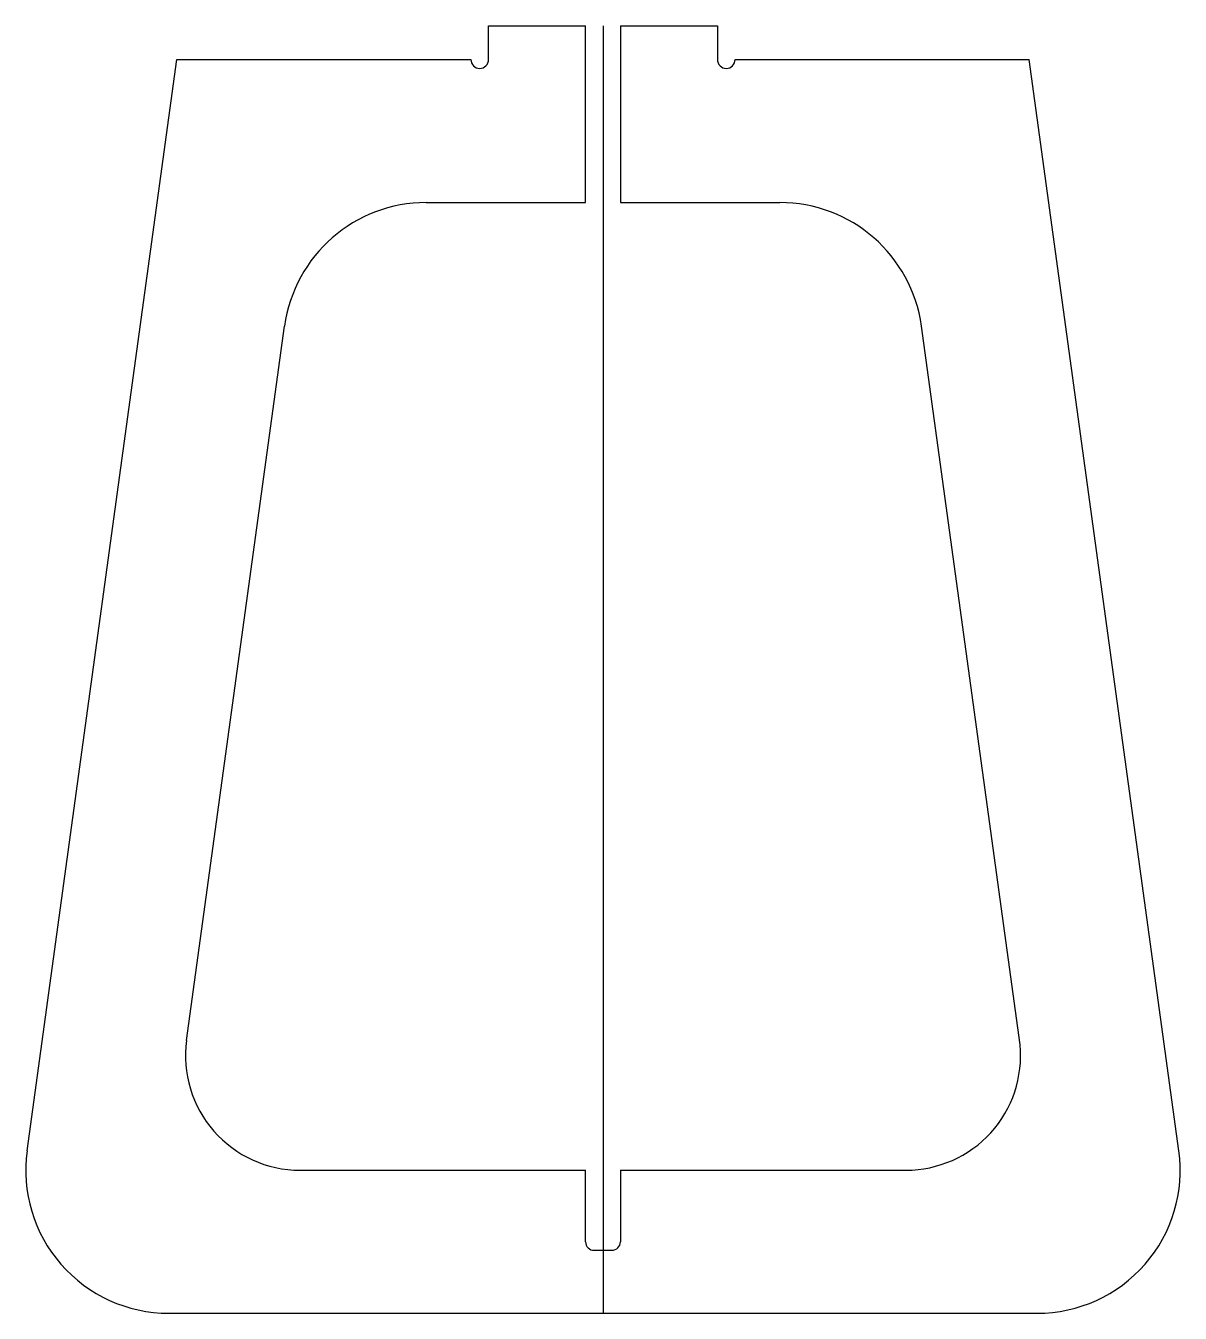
# Model space of a CAD drawing. Header units: millimetres. Extents: x 36 to 439, y -456 to -6.
import ezdxf

# ---------------------------------------------------------------- set-up
doc = ezdxf.new("R2010")
doc.units = ezdxf.units.MM
doc.layers.get('0').update_dxf_attribs({"linetype": 'CONTINUOUS'})

msp = doc.modelspace()

# ---------------------------------------------------------------- linework, layer by layer
for p, q in [((197.52, -17.9), (197.52, -6.1)), ((197.52, -6.1), (231.42, -6.1)), ((231.42, -67.9), (231.42, -6.1)), ((237.52, -6.1), (237.52, -456.1)), ((243.62, -6.1), (243.62, -67.9)), ((243.62, -6.1), (277.52, -6.1)), ((277.52, -6.1), (277.52, -17.9)), ((36.2, -399.31), (88.52, -17.9)), ((88.52, -17.9), (191.32, -17.9)), ((283.72, -17.9), (386.52, -17.9)), ((438.84, -399.31), (386.52, -17.9)), ((175.74, -67.9), (231.42, -67.9)), ((243.62, -67.9), (299.3, -67.9)), ((91.95, -360.75), (126.2, -111.11)), ((383.29, -362.24), (348.83, -111.06)), ((131.59, -406.1), (231.42, -406.1)), ((231.42, -431.11), (231.42, -406.1)), ((243.62, -406.1), (343.45, -406.1)), ((243.62, -406.1), (243.62, -431.1)), ((234.42, -434.11), (240.62, -434.1)), ((85.73, -456.1), (389.31, -456.1))]:
    msp.add_line(p, q)
for centre, radius, start, end in [((194.42, -17.9), 3.1, 180, 360), ((280.62, -17.9), 3.1, -180, 0), ((175.74, -117.9), 50, 90, 172.1885), ((299.3, -117.9), 50, 7.871, 90), ((131.59, -366.1), 40, 172.3106, 270), ((343.48, -366.1), 40, -90.0454, 5.5372), ((85.73, -406.1), 50, 172.1885, 270), ((389.31, -406.1), 50, -90, 7.8115), ((234.42, -431.11), 3, 180, 270.0966), ((240.62, -431.1), 3, 270.0966, 360)]:
    msp.add_arc(centre, radius, start, end)

doc.saveas('drawing.dxf')
